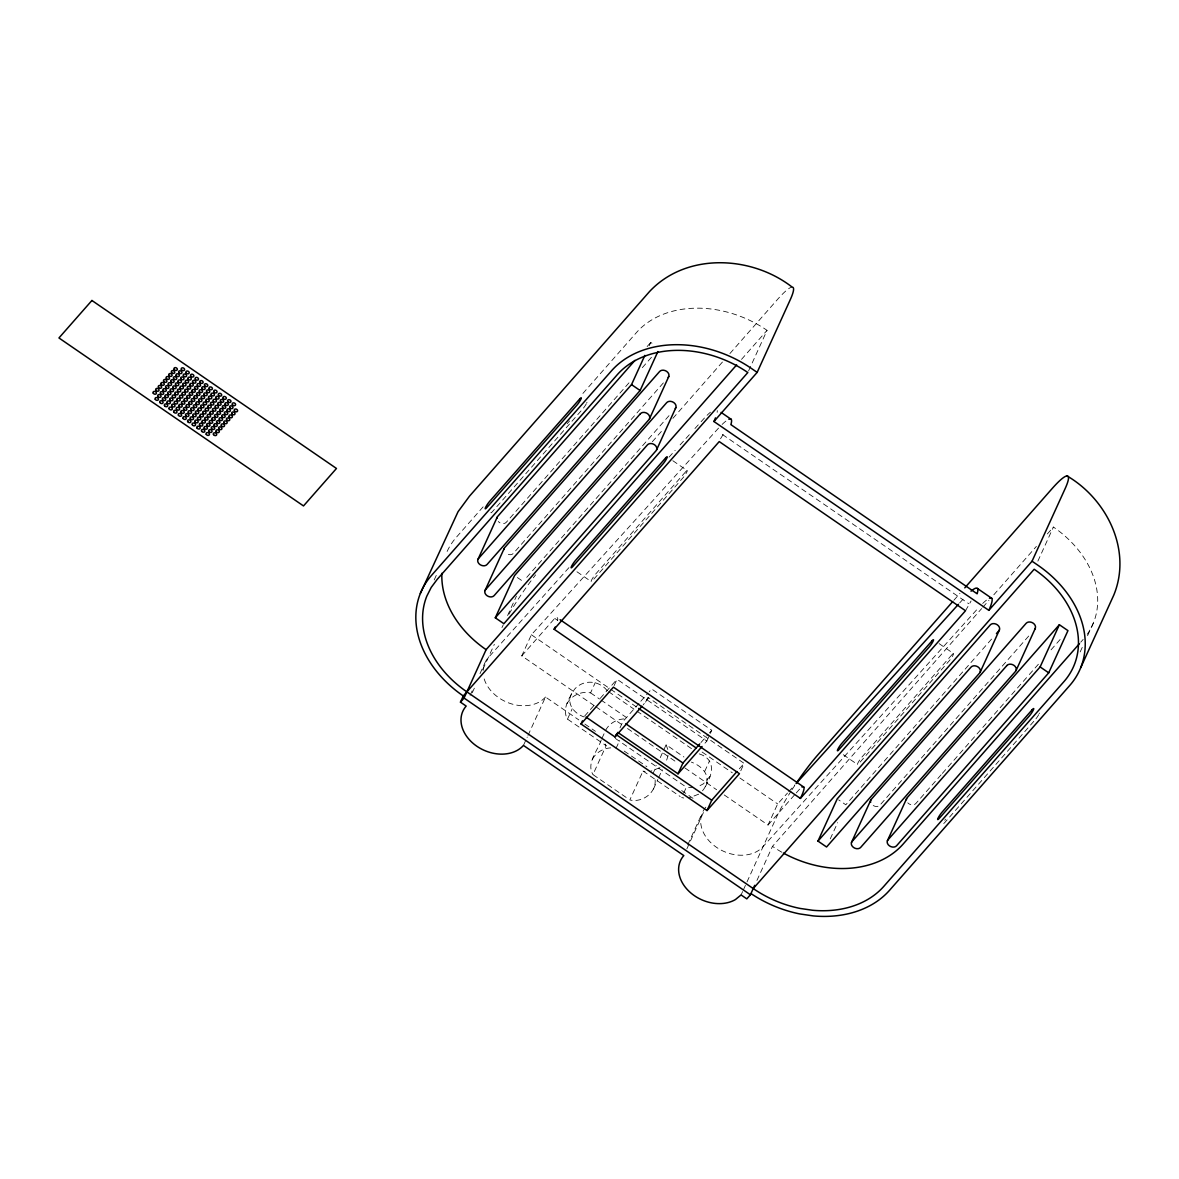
<?xml version="1.0" encoding="UTF-8"?>
<svg xmlns="http://www.w3.org/2000/svg" width="1179" height="1179" viewBox="0 0 1179 1179"><rect width="100%" height="100%" fill="white"/><g stroke="black" fill="none" stroke-linecap="round" stroke-linejoin="round"><path stroke-width="0.75" stroke-dasharray="5 3.75" d="M655.126 779.85C656.364 792.951 641.98 802.987 629.837 799.951L643.027 771.007L645.09 771.479M607.185 690.717C598.991 680.047 583.207 679.237 574.468 689.302C569.369 697.85 561.617 709.168 567.497 719.131L606.139 745.673L592.949 774.603L628.363 798.935M571.712 693.399C565.964 703.804 574.188 713.516 584.091 716.965M601.246 739.926C597.9 750.728 586.022 762.842 592.949 774.603M666.621 760.16L668.139 755.606M702.492 790.8C712.543 778.759 704.806 767.102 691.38 762.12M705.263 786.702C712.661 774.706 716.39 759.35 699.059 753.823M434.196 579.95L437.158 573.451M470.097 695.359L472.381 690.349M479.986 673.666L484.554 663.644M472.263 692.736L475.314 686.06M482.918 669.363L494.34 644.294M507.589 615.571L516.461 596.102M649.29 345.653L650.764 342.411L653.623 344.371M594.275 705.676L521.752 655.863L531.375 634.759L719.131 427.461M523.447 745.423L527.249 737.081M528.015 735.416L545.509 697.025L578.786 719.883M567.497 719.131L572.213 708.8M566.996 703.745C571.329 695.448 581.498 690.791 590.591 692.884L595.292 682.553M748.562 370.913L767.057 330.341A98.329 74.984 24.5 0 0 636.439 332.581L581.689 394.818M720.531 438.75L724.805 431.853M614.156 685.574L617.03 679.266L706.855 741.046L703.259 745.128M601.968 738.319L604.179 733.5M620.007 727.87L622.807 721.71L639.622 702.61M616.042 748.356L619.697 740.324M645.606 702.168L648.126 696.656M740.78 770.757L744.141 763.373L648.524 697.688L643.203 704.895M652.93 773.704L656.6 765.657M660.255 757.625L666.12 744.774L683.953 757.021M653.431 789.09L657.823 779.452M658.56 777.845L662.23 769.799M706.855 741.046L709.655 734.885M710.362 733.353L711.762 730.273L651.633 688.963L649.231 691.69M683.687 793.128L686.37 787.218L693.665 787.587M704.762 771.317L709.463 760.971M687.74 844.857L702.183 813.142M686.856 848.909L704.349 810.518M724.215 794.941L768.03 825.035L777.639 803.931L787.484 793.069M741.075 894.935L742.608 891.589M743.359 889.924L776.873 816.399A52.672 7.663 -55.5 0 1 791.05 791.183M756.933 880.448L772.466 846.36L981.65 608.6M830.267 838.873L837.665 822.647M965.513 610.737L971.069 601.025M1037.874 561.13L1053.407 527.042A98.329 74.984 24.5 0 1 1087.259 634.228M1080.17 651.943L1083.133 645.444M1087.569 635.717L1093.478 622.733M605.638 730.273C609.676 722.535 618.577 718.217 627.169 718.969M592.447 759.217C596.486 751.465 605.402 747.147 613.979 747.899M709.964 776.371L703.377 783.858L698.764 786.275M483.125 506.837L456.361 537.27A98.329 74.984 24.5 0 0 446.03 553.983M567.158 423.703L569.59 420.932M647.124 346.552L650.764 342.411M628.982 382.836L506.277 522.297A5.261 4.023 24.5 0 1 498.26 521.56M642.349 367.642L652.061 356.603M663.379 382.895L513.351 553.423A5.261 4.023 24.5 0 1 505.334 552.686M526.748 577.371L612.49 479.912M613.699 478.527L669.259 415.391M652.282 441.771L663.202 429.362M672.9 418.339L722.639 361.806M729.919 353.538L777.226 299.761A52.672 7.663 -55.5 0 1 792.185 287.131M741.517 359.374L767.057 330.341M521.752 655.863L554.734 618.385A37.286 5.423 -55.5 0 1 557.623 620.375M584.622 716.11L594.231 705.189M600.229 698.366L617.03 679.266M640.816 701.24L648.023 693.06M646.726 699.736L648.524 697.688M700.96 742.549L708.166 734.37M709.36 732.999L711.762 730.273M739.336 768.826L744.141 763.373M953.87 600.273L959.942 593.376M768.03 825.035L795.103 794.248M796.282 792.907L800.998 787.557M982.873 607.214L988.945 600.303M993.823 594.776L1036.385 546.393M1047.335 533.954L1053.407 527.042M991.583 639.092L845.8 804.785L838.637 799.878M1028.707 636.056L879.888 805.213A5.261 4.023 24.5 0 1 871.87 804.461M941.137 774.765L915.774 803.592A5.261 4.023 24.5 0 1 907.756 802.84M942.345 773.395L1028.088 675.921M1029.296 674.55L1038.964 663.571M1051.034 649.85L1060.702 638.856M1080.73 642.201L1083.162 639.431M1033.821 721.312L944.998 822.279A5.261 0.766 -55.5 0 1 944.158 821.336M568.941 567.644L488.239 657.676A35.119 26.778 24.5 0 0 483.066 670.556M668.994 457.172L675.169 450.363M680.106 444.896L689.995 433.99M694.932 428.537L699.869 423.084M701.107 421.714L704.806 417.617A50.638 7.369 -55.5 0 1 710.451 412.193M788.707 791.713L794.852 784.919M959.662 602.941L962.123 600.229A50.623 7.369 -55.5 0 1 965.395 596.633M660.034 767.647L650.322 771.375M698.675 794.189L688.963 797.918M681.668 797.549L683.732 798.006M722.447 434.52L968.725 603.692M672.811 460.709L687.136 470.539M939.132 643.631L953.443 653.475M576.944 571.771L591.268 581.615M843.265 754.707L857.575 764.552M517.389 577.548L523.122 581.483M554.734 618.385L557.755 620.463M531.375 634.759L637.132 707.415M702.094 752.04L732.321 772.805M739.867 777.993L777.639 803.931M608.673 691.734L633.934 709.095M636.881 711.114L691.631 748.724M590.591 692.884L599.507 699.014M600.995 700.031L627.744 718.409M595.793 706.722L621.466 724.363M627.508 728.519L677.365 762.769M684.925 767.956L716.655 789.753M615.276 738.378L684.896 786.201M584.843 724.039L595.439 731.319M624.177 751.067L646.873 766.645M681.668 790.549L693.768 798.861M643.027 771.007L680.18 796.532M666.12 744.774L668.316 750.92M605.122 744.023L606.139 745.673M705.867 807.173A35.119 26.778 24.5 0 0 716.493 847.318A35.119 26.778 24.5 0 0 763.137 846.522L976.448 610.059A50.638 7.369 -55.5 0 1 978.658 607.598M944.777 820.289A5.261 0.766 -55.5 0 1 945.499 819.154M1039.421 713.059A5.261 0.766 -55.5 0 1 1039.156 713.752M1038.699 714.666A5.261 0.766 -55.5 0 1 1035.044 719.927M781.765 852.181A98.329 74.984 24.5 0 1 772.466 846.36M501.959 627.567A52.672 7.663 -55.5 0 1 503.3 624.752M508.989 614.126A52.672 7.663 -55.5 0 1 535.634 574.866M586.98 402.29A5.276 0.766 -55.5 0 1 586.7 402.982M586.243 403.896A5.276 0.766 -55.5 0 1 582.588 409.157L492.542 511.509A5.261 0.766 -55.5 0 1 491.245 511.465M545.509 697.025A35.119 26.778 24.5 0 1 511.2 703.789A35.119 26.778 24.5 0 1 483.891 677.91M982.696 603.442A50.638 7.369 -55.5 0 1 987.604 599.3M717.245 410.557A50.638 7.369 -55.5 0 1 717.141 412.355M722.123 424.425A50.638 7.369 -55.5 0 1 727.016 420.284M791.964 789.753A52.672 7.663 -55.5 0 1 794.764 785.494M685.633 471.806L595.587 574.144A5.261 0.766 -55.5 0 0 591.475 580.319A5.261 0.766 -55.5 0 0 592.757 580.348L682.803 478.011A5.276 0.766 -55.5 0 0 686.93 471.836A5.276 0.766 -55.5 0 0 685.633 471.806M951.954 654.743L861.908 757.08A5.261 0.766 -55.5 0 0 857.796 763.255A5.261 0.766 -55.5 0 0 859.078 763.285L949.124 660.933A5.261 0.766 -55.5 0 0 953.236 654.772A5.261 0.766 -55.5 0 0 951.954 654.743"/><path stroke-width="1.5" d="M420.343 593.435L458.041 511.73L469.507 496.153L649.541 291.537C686.37 252.247 751.554 255.504 792.185 287.131A52.672 7.663 -55.5 0 1 790.107 300.055L757.154 372.387L713.929 421.507L988.827 610.339L1032.052 561.219L1065.02 488.887A52.672 7.663 -55.5 0 0 1052.125 488.592L964.79 587.864M477.908 559.494L497.14 517.301M484.967 590.62L504.199 548.427M495.298 617.796L647.477 444.822A5.261 4.023 24.5 0 1 654.463 444.704A5.261 4.023 24.5 0 1 656.069 450.717L503.89 623.691L495.298 617.796L514.53 575.588L666.71 402.628A5.261 4.023 24.5 0 1 673.695 402.496A5.261 4.023 24.5 0 1 675.302 408.523M754.722 885.326L750.404 894.773L746.808 898.87L741.075 894.935L735.445 899.548A35.119 26.778 24.5 0 1 690.85 892.975A35.119 26.778 24.5 0 1 683.805 855.586L523.447 745.423A35.119 26.778 24.5 0 1 476.802 746.219A35.119 26.778 24.5 0 1 466.177 706.088L460.458 702.153L463.273 695.949L747.825 372.535A98.329 74.984 24.5 0 0 617.207 374.775L437.129 579.464L431.219 587.422L426.798 596.176A98.329 74.984 24.5 0 0 466.884 691.867L753.234 888.568A98.329 74.984 24.5 0 0 800.084 908.434L812.464 910.247A98.329 74.984 24.5 0 0 883.837 886.328L1063.93 681.639A98.329 74.984 24.5 0 0 1034.175 569.251L753.234 888.568M460.458 702.153L464.054 698.056L486.116 649.658L736.654 364.9M657.882 351.563L640.123 390.514L487.045 564.505A5.261 4.023 24.5 0 1 480.045 564.623A5.261 4.023 24.5 0 1 478.453 558.595L631.531 384.619L644.839 355.395M649.541 418.707L668.773 376.499M656.615 449.833L675.847 407.625M581.026 723.994L613.434 687.151L739.439 773.704L707.017 810.548L581.026 723.994L582.455 720.841M586.066 717.097L614.996 736.963L617.899 732.483L678.043 773.792L702.05 746.499M616.794 734.915L617.899 732.483M678.043 773.792L682.95 763.019L699.751 743.92M707.017 810.548L711.733 800.217L736.949 771.552M817.975 841.084L971.054 667.108A5.261 4.023 24.5 0 1 978.054 666.975A5.261 4.023 24.5 0 1 979.646 673.003L826.567 846.994L817.975 841.084L837.208 798.89L990.286 624.899A5.261 4.023 24.5 0 1 997.287 624.782A5.261 4.023 24.5 0 1 998.878 630.794L996.447 633.565M851.503 842.41L870.736 800.202M887.389 840.789L906.622 798.581M980.206 672.104L999.438 629.91M1016.092 670.483L1035.324 628.289M1040.129 666.931L1059.361 624.723L1067.953 630.632L1048.72 672.826L896.541 845.8A5.261 4.023 24.5 0 1 889.541 845.918A5.261 4.023 24.5 0 1 887.949 839.89L1040.129 666.931L1048.72 672.826M1080.716 667.668L1113.683 595.336C1132.297 550.534 1107.096 499.38 1067.098 475.962M634.965 360.361L497.685 516.402A5.261 4.023 24.5 0 0 496.904 518.333M554.115 629.247L719.234 441.58L965.513 610.737L800.379 798.419L554.115 629.247A37.286 5.423 -55.5 0 0 555.176 627.066M614.996 736.963L642.01 706.265M952.661 601.658L818.005 754.693A52.672 7.663 -55.5 0 0 796.68 782.65M1059.361 624.723L907.182 797.697A5.261 4.023 24.5 0 0 906.4 799.627M1079.522 643.587L903.07 844.135A98.329 74.984 24.5 0 1 783.372 853.065M796.09 783.563L958.439 604.296M757.154 372.387L751.421 368.452A105.344 80.349 24.5 0 0 611.488 370.84L431.396 575.544A105.344 80.349 24.5 0 0 463.273 695.949M1032.052 561.219L1037.785 565.154A105.344 80.349 24.5 0 1 1069.662 685.574L889.57 890.263A105.344 80.349 24.5 0 1 813.097 915.891L799.834 913.946A105.344 80.349 24.5 0 1 751.038 893.623M721.121 412.414L731.142 419.297M977.42 588.468L991.731 598.298M631.531 384.619L640.123 390.514M560.099 619.697L803.769 787.071M638.635 708.446L696.052 747.884M625.813 723.788L682.95 763.019M616.101 734.532L711.733 800.217M464.054 698.056L750.404 894.773M486.116 649.658A98.329 74.984 24.5 0 1 441.889 573.303M870.647 802.354A5.261 4.023 24.5 0 1 871.296 799.318L1026.172 623.278A5.261 4.023 24.5 0 1 1033.172 623.16A5.261 4.023 24.5 0 1 1034.764 629.173M971.024 591.195A50.623 7.369 -55.5 0 1 977.14 593.803L730.877 424.632A50.638 7.369 -55.5 0 0 728.858 419.252M989.446 598.254A50.638 7.369 -55.5 0 1 988.827 610.339M801.956 787.027A37.286 5.423 -55.5 0 1 800.379 798.419M715.476 417.867A50.638 7.369 -55.5 0 1 713.929 421.507M668.228 377.398A5.261 4.023 24.5 0 0 666.636 371.37A5.261 4.023 24.5 0 0 659.636 371.488L504.759 547.528A5.261 4.023 24.5 0 0 503.978 549.458M91.918 300.483L58.95 337.96L303.504 505.938L336.472 468.461L91.918 300.483M579.685 399.018L489.639 501.37A5.261 0.766 -55.5 0 0 485.527 507.545A5.261 0.766 -55.5 0 0 486.809 507.574L576.855 405.222A5.276 0.766 -55.5 0 0 580.967 399.047A5.276 0.766 -55.5 0 0 579.685 399.018M640.403 413.696L485.527 589.736A5.261 4.023 24.5 0 0 487.119 595.749A5.261 4.023 24.5 0 0 494.119 595.631L648.995 419.591A5.261 4.023 24.5 0 0 647.404 413.578A5.261 4.023 24.5 0 0 640.403 413.696M665.59 458.027L575.544 560.379A5.261 0.766 -55.5 0 0 571.432 566.554A5.261 0.766 -55.5 0 0 572.714 566.583L662.76 464.231A5.276 0.766 -55.5 0 0 666.887 458.056A5.276 0.766 -55.5 0 0 665.59 458.027M931.911 640.963L841.865 743.315A5.261 0.766 -55.5 0 0 837.738 749.49A5.261 0.766 -55.5 0 0 839.035 749.52L929.081 647.168A5.261 0.766 -55.5 0 0 933.193 640.993A5.261 0.766 -55.5 0 0 931.911 640.963M1006.94 665.472L852.063 841.511A5.261 4.023 24.5 0 0 853.655 847.539A5.261 4.023 24.5 0 0 860.655 847.421L1015.532 671.382A5.261 4.023 24.5 0 0 1013.94 665.354A5.261 4.023 24.5 0 0 1006.94 665.472M1032.141 709.787L942.095 812.139A5.261 0.766 -55.5 0 0 937.983 818.314A5.261 0.766 -55.5 0 0 939.265 818.344L1029.311 715.992A5.261 0.766 -55.5 0 0 1033.423 709.817A5.261 0.766 -55.5 0 0 1032.141 709.787M155.26 399.313A1.754 1.341 24.5 0 0 158.178 399.961A1.754 1.341 24.5 0 0 156.866 397.588A1.754 1.341 24.5 0 0 155.26 399.313M159.887 402.496A1.754 1.341 24.5 0 0 162.82 403.144A1.754 1.341 24.5 0 0 161.508 400.772A1.754 1.341 24.5 0 0 159.887 402.496M164.529 405.679A1.754 1.341 24.5 0 0 167.447 406.328A1.754 1.341 24.5 0 0 166.151 403.955A1.754 1.341 24.5 0 0 164.529 405.679M169.157 408.862A1.754 1.341 24.5 0 0 172.09 409.511A1.754 1.341 24.5 0 0 170.778 407.138A1.754 1.341 24.5 0 0 169.157 408.862M173.799 412.046A1.754 1.341 24.5 0 0 176.717 412.694A1.754 1.341 24.5 0 0 175.42 410.321A1.754 1.341 24.5 0 0 173.799 412.046M178.427 415.229A1.754 1.341 24.5 0 0 181.36 415.878A1.754 1.341 24.5 0 0 180.048 413.505A1.754 1.341 24.5 0 0 178.427 415.229M183.069 418.427A1.754 1.341 24.5 0 0 185.987 419.061A1.754 1.341 24.5 0 0 184.69 416.688A1.754 1.341 24.5 0 0 183.069 418.427M187.712 421.61A1.754 1.341 24.5 0 0 190.63 422.244A1.754 1.341 24.5 0 0 189.318 419.871A1.754 1.341 24.5 0 0 187.712 421.61M192.339 424.794A1.754 1.341 24.5 0 0 195.272 425.427A1.754 1.341 24.5 0 0 193.96 423.055A1.754 1.341 24.5 0 0 192.339 424.794M196.981 427.977A1.754 1.341 24.5 0 0 199.899 428.625A1.754 1.341 24.5 0 0 198.588 426.238A1.754 1.341 24.5 0 0 196.981 427.977M201.609 431.16A1.754 1.341 24.5 0 0 204.542 431.809A1.754 1.341 24.5 0 0 203.23 429.421A1.754 1.341 24.5 0 0 201.609 431.16M206.251 434.344A1.754 1.341 24.5 0 0 209.169 434.992A1.754 1.341 24.5 0 0 207.872 432.605A1.754 1.341 24.5 0 0 206.251 434.344M190.32 418.633A1.754 1.341 24.5 0 0 193.238 419.282A1.754 1.341 24.5 0 0 191.941 416.909A1.754 1.341 24.5 0 0 190.32 418.633M194.962 421.817A1.754 1.341 24.5 0 0 197.88 422.465A1.754 1.341 24.5 0 0 196.569 420.092A1.754 1.341 24.5 0 0 194.962 421.817M199.59 425A1.754 1.341 24.5 0 0 202.508 425.648A1.754 1.341 24.5 0 0 201.211 423.276A1.754 1.341 24.5 0 0 199.59 425M185.678 415.45A1.754 1.341 24.5 0 0 188.611 416.099A1.754 1.341 24.5 0 0 187.299 413.711A1.754 1.341 24.5 0 0 185.678 415.45M167.138 402.717A1.754 1.341 24.5 0 0 170.071 403.351A1.754 1.341 24.5 0 0 168.759 400.978A1.754 1.341 24.5 0 0 167.138 402.717M176.408 409.084A1.754 1.341 24.5 0 0 179.341 409.732A1.754 1.341 24.5 0 0 178.029 407.344A1.754 1.341 24.5 0 0 176.408 409.084M171.78 405.9A1.754 1.341 24.5 0 0 174.698 406.534A1.754 1.341 24.5 0 0 173.387 404.161A1.754 1.341 24.5 0 0 171.78 405.9M181.05 412.267A1.754 1.341 24.5 0 0 183.968 412.915A1.754 1.341 24.5 0 0 182.671 410.528A1.754 1.341 24.5 0 0 181.05 412.267M162.51 399.534A1.754 1.341 24.5 0 0 165.428 400.167A1.754 1.341 24.5 0 0 164.117 397.795A1.754 1.341 24.5 0 0 162.51 399.534M157.868 396.336A1.754 1.341 24.5 0 0 160.786 396.984A1.754 1.341 24.5 0 0 159.489 394.611A1.754 1.341 24.5 0 0 157.868 396.336M153.226 393.152A1.754 1.341 24.5 0 0 156.159 393.801A1.754 1.341 24.5 0 0 154.847 391.428A1.754 1.341 24.5 0 0 153.226 393.152M213.502 434.55A1.754 1.341 24.5 0 0 216.42 435.198A1.754 1.341 24.5 0 0 215.123 432.826A1.754 1.341 24.5 0 0 213.502 434.55M208.86 431.367A1.754 1.341 24.5 0 0 211.793 432.015A1.754 1.341 24.5 0 0 210.481 429.642A1.754 1.341 24.5 0 0 208.86 431.367M204.232 428.183A1.754 1.341 24.5 0 0 207.15 428.832A1.754 1.341 24.5 0 0 205.839 426.459A1.754 1.341 24.5 0 0 204.232 428.183M192.929 415.656A1.754 1.341 24.5 0 0 195.861 416.305A1.754 1.341 24.5 0 0 194.55 413.932A1.754 1.341 24.5 0 0 192.929 415.656M197.571 418.854A1.754 1.341 24.5 0 0 200.489 419.488A1.754 1.341 24.5 0 0 199.192 417.115A1.754 1.341 24.5 0 0 197.571 418.854M202.198 422.038A1.754 1.341 24.5 0 0 205.131 422.671A1.754 1.341 24.5 0 0 203.82 420.299A1.754 1.341 24.5 0 0 202.198 422.038M188.301 412.473A1.754 1.341 24.5 0 0 191.219 413.122A1.754 1.341 24.5 0 0 189.922 410.749A1.754 1.341 24.5 0 0 188.301 412.473M174.389 402.923A1.754 1.341 24.5 0 0 177.307 403.572A1.754 1.341 24.5 0 0 176.01 401.199A1.754 1.341 24.5 0 0 174.389 402.923M169.761 399.74A1.754 1.341 24.5 0 0 172.679 400.388A1.754 1.341 24.5 0 0 171.368 398.016A1.754 1.341 24.5 0 0 169.761 399.74M179.031 406.107A1.754 1.341 24.5 0 0 181.949 406.755A1.754 1.341 24.5 0 0 180.638 404.382A1.754 1.341 24.5 0 0 179.031 406.107M183.659 409.29A1.754 1.341 24.5 0 0 186.591 409.938A1.754 1.341 24.5 0 0 185.28 407.566A1.754 1.341 24.5 0 0 183.659 409.29M165.119 396.557A1.754 1.341 24.5 0 0 168.037 397.205A1.754 1.341 24.5 0 0 166.74 394.818A1.754 1.341 24.5 0 0 165.119 396.557M160.477 393.373A1.754 1.341 24.5 0 0 163.409 394.022A1.754 1.341 24.5 0 0 162.098 391.634A1.754 1.341 24.5 0 0 160.477 393.373M155.849 390.19A1.754 1.341 24.5 0 0 158.767 390.838A1.754 1.341 24.5 0 0 157.47 388.451A1.754 1.341 24.5 0 0 155.849 390.19M216.111 431.588A1.754 1.341 24.5 0 0 219.043 432.236A1.754 1.341 24.5 0 0 217.732 429.849A1.754 1.341 24.5 0 0 216.111 431.588M211.483 428.404A1.754 1.341 24.5 0 0 214.401 429.053A1.754 1.341 24.5 0 0 213.09 426.665A1.754 1.341 24.5 0 0 211.483 428.404M206.841 425.221A1.754 1.341 24.5 0 0 209.759 425.855A1.754 1.341 24.5 0 0 208.462 423.482A1.754 1.341 24.5 0 0 206.841 425.221M186.282 406.328A1.754 1.341 24.5 0 0 189.2 406.961A1.754 1.341 24.5 0 0 187.888 404.589A1.754 1.341 24.5 0 0 186.282 406.328M167.727 393.58A1.754 1.341 24.5 0 0 170.66 394.228A1.754 1.341 24.5 0 0 169.349 391.855A1.754 1.341 24.5 0 0 167.727 393.58M163.1 390.396A1.754 1.341 24.5 0 0 166.018 391.045A1.754 1.341 24.5 0 0 164.721 388.672A1.754 1.341 24.5 0 0 163.1 390.396M181.64 403.144A1.754 1.341 24.5 0 0 184.558 403.778A1.754 1.341 24.5 0 0 183.261 401.405A1.754 1.341 24.5 0 0 181.64 403.144M195.552 412.694A1.754 1.341 24.5 0 0 198.47 413.343A1.754 1.341 24.5 0 0 197.158 410.955A1.754 1.341 24.5 0 0 195.552 412.694M200.179 415.878A1.754 1.341 24.5 0 0 203.112 416.526A1.754 1.341 24.5 0 0 201.801 414.138A1.754 1.341 24.5 0 0 200.179 415.878M204.822 419.061A1.754 1.341 24.5 0 0 207.74 419.709A1.754 1.341 24.5 0 0 206.443 417.322A1.754 1.341 24.5 0 0 204.822 419.061M190.91 409.511A1.754 1.341 24.5 0 0 193.842 410.159A1.754 1.341 24.5 0 0 192.531 407.772A1.754 1.341 24.5 0 0 190.91 409.511M176.997 399.961A1.754 1.341 24.5 0 0 179.93 400.595A1.754 1.341 24.5 0 0 178.618 398.222A1.754 1.341 24.5 0 0 176.997 399.961M172.37 396.763A1.754 1.341 24.5 0 0 175.288 397.411A1.754 1.341 24.5 0 0 173.991 395.039A1.754 1.341 24.5 0 0 172.37 396.763M158.458 387.213A1.754 1.341 24.5 0 0 161.39 387.862A1.754 1.341 24.5 0 0 160.079 385.489A1.754 1.341 24.5 0 0 158.458 387.213M218.734 428.611A1.754 1.341 24.5 0 0 221.652 429.259A1.754 1.341 24.5 0 0 220.34 426.886A1.754 1.341 24.5 0 0 218.734 428.611M209.449 422.244A1.754 1.341 24.5 0 0 212.382 422.893A1.754 1.341 24.5 0 0 211.07 420.52A1.754 1.341 24.5 0 0 209.449 422.244M214.092 425.427A1.754 1.341 24.5 0 0 217.01 426.076A1.754 1.341 24.5 0 0 215.713 423.703A1.754 1.341 24.5 0 0 214.092 425.427M202.803 412.901A1.754 1.341 24.5 0 0 205.721 413.549A1.754 1.341 24.5 0 0 204.409 411.176A1.754 1.341 24.5 0 0 202.803 412.901M198.16 409.717A1.754 1.341 24.5 0 0 201.078 410.366A1.754 1.341 24.5 0 0 199.782 407.993A1.754 1.341 24.5 0 0 198.16 409.717M193.533 406.534A1.754 1.341 24.5 0 0 196.451 407.182A1.754 1.341 24.5 0 0 195.139 404.81A1.754 1.341 24.5 0 0 193.533 406.534M207.43 416.084A1.754 1.341 24.5 0 0 210.363 416.732A1.754 1.341 24.5 0 0 209.051 414.36A1.754 1.341 24.5 0 0 207.43 416.084M174.978 393.801A1.754 1.341 24.5 0 0 177.911 394.449A1.754 1.341 24.5 0 0 176.599 392.062A1.754 1.341 24.5 0 0 174.978 393.801M179.621 396.984A1.754 1.341 24.5 0 0 182.539 397.632A1.754 1.341 24.5 0 0 181.242 395.245A1.754 1.341 24.5 0 0 179.621 396.984M184.248 400.167A1.754 1.341 24.5 0 0 187.181 400.816A1.754 1.341 24.5 0 0 185.869 398.428A1.754 1.341 24.5 0 0 184.248 400.167M188.891 403.351A1.754 1.341 24.5 0 0 191.809 403.999A1.754 1.341 24.5 0 0 190.512 401.626A1.754 1.341 24.5 0 0 188.891 403.351M170.351 390.617A1.754 1.341 24.5 0 0 173.269 391.266A1.754 1.341 24.5 0 0 171.957 388.878A1.754 1.341 24.5 0 0 170.351 390.617M165.708 387.434A1.754 1.341 24.5 0 0 168.641 388.068A1.754 1.341 24.5 0 0 167.33 385.695A1.754 1.341 24.5 0 0 165.708 387.434M161.081 384.251A1.754 1.341 24.5 0 0 163.999 384.885A1.754 1.341 24.5 0 0 162.687 382.512A1.754 1.341 24.5 0 0 161.081 384.251M221.343 425.648A1.754 1.341 24.5 0 0 224.261 426.282A1.754 1.341 24.5 0 0 222.964 423.909A1.754 1.341 24.5 0 0 221.343 425.648M216.7 422.465A1.754 1.341 24.5 0 0 219.633 423.099A1.754 1.341 24.5 0 0 218.321 420.726A1.754 1.341 24.5 0 0 216.7 422.465M212.073 419.267A1.754 1.341 24.5 0 0 214.991 419.916A1.754 1.341 24.5 0 0 213.694 417.543A1.754 1.341 24.5 0 0 212.073 419.267M219.323 419.488A1.754 1.341 24.5 0 0 222.242 420.137A1.754 1.341 24.5 0 0 220.93 417.749A1.754 1.341 24.5 0 0 219.323 419.488M214.681 416.305A1.754 1.341 24.5 0 0 217.614 416.953A1.754 1.341 24.5 0 0 216.302 414.566A1.754 1.341 24.5 0 0 214.681 416.305M210.054 413.122A1.754 1.341 24.5 0 0 212.972 413.77A1.754 1.341 24.5 0 0 211.66 411.383A1.754 1.341 24.5 0 0 210.054 413.122M223.951 422.671A1.754 1.341 24.5 0 0 226.884 423.32A1.754 1.341 24.5 0 0 225.572 420.932A1.754 1.341 24.5 0 0 223.951 422.671M163.689 381.274A1.754 1.341 24.5 0 0 166.607 381.922A1.754 1.341 24.5 0 0 165.311 379.535A1.754 1.341 24.5 0 0 163.689 381.274M168.332 384.457A1.754 1.341 24.5 0 0 171.25 385.106A1.754 1.341 24.5 0 0 169.938 382.733A1.754 1.341 24.5 0 0 168.332 384.457M200.769 406.755A1.754 1.341 24.5 0 0 203.702 407.389A1.754 1.341 24.5 0 0 202.39 405.016A1.754 1.341 24.5 0 0 200.769 406.755M205.411 409.938A1.754 1.341 24.5 0 0 208.329 410.572A1.754 1.341 24.5 0 0 207.032 408.199A1.754 1.341 24.5 0 0 205.411 409.938M196.141 403.572A1.754 1.341 24.5 0 0 199.059 404.205A1.754 1.341 24.5 0 0 197.763 401.833A1.754 1.341 24.5 0 0 196.141 403.572M177.602 390.824A1.754 1.341 24.5 0 0 180.52 391.472A1.754 1.341 24.5 0 0 179.208 389.099A1.754 1.341 24.5 0 0 177.602 390.824M182.229 394.007A1.754 1.341 24.5 0 0 185.162 394.656A1.754 1.341 24.5 0 0 183.85 392.283A1.754 1.341 24.5 0 0 182.229 394.007M186.871 397.19A1.754 1.341 24.5 0 0 189.79 397.839A1.754 1.341 24.5 0 0 188.493 395.466A1.754 1.341 24.5 0 0 186.871 397.19M191.499 400.374A1.754 1.341 24.5 0 0 194.432 401.022A1.754 1.341 24.5 0 0 193.12 398.649A1.754 1.341 24.5 0 0 191.499 400.374M172.959 387.64A1.754 1.341 24.5 0 0 175.877 388.289A1.754 1.341 24.5 0 0 174.58 385.916A1.754 1.341 24.5 0 0 172.959 387.64M203.392 403.778A1.754 1.341 24.5 0 0 206.31 404.426A1.754 1.341 24.5 0 0 205.013 402.039A1.754 1.341 24.5 0 0 203.392 403.778M208.02 406.961A1.754 1.341 24.5 0 0 210.953 407.61A1.754 1.341 24.5 0 0 209.641 405.237A1.754 1.341 24.5 0 0 208.02 406.961M212.662 410.145A1.754 1.341 24.5 0 0 215.58 410.793A1.754 1.341 24.5 0 0 214.283 408.42A1.754 1.341 24.5 0 0 212.662 410.145M198.75 400.595A1.754 1.341 24.5 0 0 201.683 401.243A1.754 1.341 24.5 0 0 200.371 398.856A1.754 1.341 24.5 0 0 198.75 400.595M180.21 387.862A1.754 1.341 24.5 0 0 183.128 388.495A1.754 1.341 24.5 0 0 181.831 386.122A1.754 1.341 24.5 0 0 180.21 387.862M189.48 394.228A1.754 1.341 24.5 0 0 192.413 394.877A1.754 1.341 24.5 0 0 191.101 392.489A1.754 1.341 24.5 0 0 189.48 394.228M184.852 391.045A1.754 1.341 24.5 0 0 187.77 391.679A1.754 1.341 24.5 0 0 186.459 389.306A1.754 1.341 24.5 0 0 184.852 391.045M194.122 397.411A1.754 1.341 24.5 0 0 197.04 398.06A1.754 1.341 24.5 0 0 195.729 395.672A1.754 1.341 24.5 0 0 194.122 397.411M175.568 384.678A1.754 1.341 24.5 0 0 178.501 385.312A1.754 1.341 24.5 0 0 177.189 382.939A1.754 1.341 24.5 0 0 175.568 384.678M226.574 419.695A1.754 1.341 24.5 0 0 229.492 420.343A1.754 1.341 24.5 0 0 228.181 417.97A1.754 1.341 24.5 0 0 226.574 419.695M166.298 378.297A1.754 1.341 24.5 0 0 169.231 378.945A1.754 1.341 24.5 0 0 167.919 376.573A1.754 1.341 24.5 0 0 166.298 378.297M170.94 381.48A1.754 1.341 24.5 0 0 173.858 382.129A1.754 1.341 24.5 0 0 172.561 379.756A1.754 1.341 24.5 0 0 170.94 381.48M221.932 416.511A1.754 1.341 24.5 0 0 224.85 417.16A1.754 1.341 24.5 0 0 223.553 414.787A1.754 1.341 24.5 0 0 221.932 416.511M217.304 413.328A1.754 1.341 24.5 0 0 220.222 413.976A1.754 1.341 24.5 0 0 218.911 411.604A1.754 1.341 24.5 0 0 217.304 413.328M206.001 400.801A1.754 1.341 24.5 0 0 208.934 401.449A1.754 1.341 24.5 0 0 207.622 399.077A1.754 1.341 24.5 0 0 206.001 400.801M210.643 403.984A1.754 1.341 24.5 0 0 213.561 404.633A1.754 1.341 24.5 0 0 212.264 402.26A1.754 1.341 24.5 0 0 210.643 403.984M215.271 407.182A1.754 1.341 24.5 0 0 218.203 407.816A1.754 1.341 24.5 0 0 216.892 405.443A1.754 1.341 24.5 0 0 215.271 407.182M201.373 397.618A1.754 1.341 24.5 0 0 204.291 398.266A1.754 1.341 24.5 0 0 202.98 395.893A1.754 1.341 24.5 0 0 201.373 397.618M192.103 391.251A1.754 1.341 24.5 0 0 195.021 391.9A1.754 1.341 24.5 0 0 193.71 389.527A1.754 1.341 24.5 0 0 192.103 391.251M182.819 384.885A1.754 1.341 24.5 0 0 185.751 385.533A1.754 1.341 24.5 0 0 184.44 383.146A1.754 1.341 24.5 0 0 182.819 384.885M187.461 388.068A1.754 1.341 24.5 0 0 190.379 388.716A1.754 1.341 24.5 0 0 189.082 386.344A1.754 1.341 24.5 0 0 187.461 388.068M196.731 394.434A1.754 1.341 24.5 0 0 199.649 395.083A1.754 1.341 24.5 0 0 198.352 392.71A1.754 1.341 24.5 0 0 196.731 394.434M173.549 378.518A1.754 1.341 24.5 0 0 176.482 379.166A1.754 1.341 24.5 0 0 175.17 376.779A1.754 1.341 24.5 0 0 173.549 378.518M178.191 381.701A1.754 1.341 24.5 0 0 181.109 382.35A1.754 1.341 24.5 0 0 179.812 379.962A1.754 1.341 24.5 0 0 178.191 381.701M168.921 375.335A1.754 1.341 24.5 0 0 171.839 375.983A1.754 1.341 24.5 0 0 170.528 373.596A1.754 1.341 24.5 0 0 168.921 375.335M229.183 416.732A1.754 1.341 24.5 0 0 232.101 417.381A1.754 1.341 24.5 0 0 230.804 414.993A1.754 1.341 24.5 0 0 229.183 416.732M219.913 410.366A1.754 1.341 24.5 0 0 222.831 410.999A1.754 1.341 24.5 0 0 221.534 408.627A1.754 1.341 24.5 0 0 219.913 410.366M224.541 413.549A1.754 1.341 24.5 0 0 227.473 414.183A1.754 1.341 24.5 0 0 226.162 411.81A1.754 1.341 24.5 0 0 224.541 413.549M208.624 397.839A1.754 1.341 24.5 0 0 211.542 398.487A1.754 1.341 24.5 0 0 210.23 396.1A1.754 1.341 24.5 0 0 208.624 397.839M213.252 401.022A1.754 1.341 24.5 0 0 216.184 401.671A1.754 1.341 24.5 0 0 214.873 399.283A1.754 1.341 24.5 0 0 213.252 401.022M203.982 394.656A1.754 1.341 24.5 0 0 206.9 395.289A1.754 1.341 24.5 0 0 205.603 392.916A1.754 1.341 24.5 0 0 203.982 394.656M217.894 404.205A1.754 1.341 24.5 0 0 220.812 404.854A1.754 1.341 24.5 0 0 219.5 402.466A1.754 1.341 24.5 0 0 217.894 404.205M190.07 385.091A1.754 1.341 24.5 0 0 193.002 385.739A1.754 1.341 24.5 0 0 191.691 383.367A1.754 1.341 24.5 0 0 190.07 385.091M194.712 388.289A1.754 1.341 24.5 0 0 197.63 388.923A1.754 1.341 24.5 0 0 196.333 386.55A1.754 1.341 24.5 0 0 194.712 388.289M185.442 381.908A1.754 1.341 24.5 0 0 188.36 382.556A1.754 1.341 24.5 0 0 187.063 380.183A1.754 1.341 24.5 0 0 185.442 381.908M199.339 391.472A1.754 1.341 24.5 0 0 202.272 392.106A1.754 1.341 24.5 0 0 200.961 389.733A1.754 1.341 24.5 0 0 199.339 391.472M180.8 378.724A1.754 1.341 24.5 0 0 183.732 379.373A1.754 1.341 24.5 0 0 182.421 377A1.754 1.341 24.5 0 0 180.8 378.724M171.53 372.358A1.754 1.341 24.5 0 0 174.448 373.006A1.754 1.341 24.5 0 0 173.151 370.633A1.754 1.341 24.5 0 0 171.53 372.358M231.791 413.755A1.754 1.341 24.5 0 0 234.724 414.404A1.754 1.341 24.5 0 0 233.413 412.031A1.754 1.341 24.5 0 0 231.791 413.755M176.172 375.541A1.754 1.341 24.5 0 0 179.09 376.189A1.754 1.341 24.5 0 0 177.778 373.817A1.754 1.341 24.5 0 0 176.172 375.541M227.164 410.572A1.754 1.341 24.5 0 0 230.082 411.22A1.754 1.341 24.5 0 0 228.785 408.848A1.754 1.341 24.5 0 0 227.164 410.572M222.522 407.389A1.754 1.341 24.5 0 0 225.454 408.037A1.754 1.341 24.5 0 0 224.143 405.664A1.754 1.341 24.5 0 0 222.522 407.389M225.145 404.412A1.754 1.341 24.5 0 0 228.063 405.06A1.754 1.341 24.5 0 0 226.751 402.687A1.754 1.341 24.5 0 0 225.145 404.412M220.502 401.228A1.754 1.341 24.5 0 0 223.42 401.877A1.754 1.341 24.5 0 0 222.124 399.504A1.754 1.341 24.5 0 0 220.502 401.228M211.233 394.862A1.754 1.341 24.5 0 0 214.151 395.51A1.754 1.341 24.5 0 0 212.854 393.138A1.754 1.341 24.5 0 0 211.233 394.862M215.875 398.045A1.754 1.341 24.5 0 0 218.793 398.694A1.754 1.341 24.5 0 0 217.481 396.321A1.754 1.341 24.5 0 0 215.875 398.045M206.59 391.679A1.754 1.341 24.5 0 0 209.523 392.327A1.754 1.341 24.5 0 0 208.211 389.954A1.754 1.341 24.5 0 0 206.59 391.679M188.05 378.945A1.754 1.341 24.5 0 0 190.983 379.594A1.754 1.341 24.5 0 0 189.672 377.206A1.754 1.341 24.5 0 0 188.05 378.945M197.32 385.312A1.754 1.341 24.5 0 0 200.253 385.96A1.754 1.341 24.5 0 0 198.942 383.573A1.754 1.341 24.5 0 0 197.32 385.312M192.693 382.129A1.754 1.341 24.5 0 0 195.611 382.777A1.754 1.341 24.5 0 0 194.299 380.39A1.754 1.341 24.5 0 0 192.693 382.129M201.963 388.495A1.754 1.341 24.5 0 0 204.881 389.144A1.754 1.341 24.5 0 0 203.584 386.771A1.754 1.341 24.5 0 0 201.963 388.495M178.781 372.579A1.754 1.341 24.5 0 0 181.699 373.212A1.754 1.341 24.5 0 0 180.402 370.84A1.754 1.341 24.5 0 0 178.781 372.579M183.423 375.762A1.754 1.341 24.5 0 0 186.341 376.396A1.754 1.341 24.5 0 0 185.029 374.023A1.754 1.341 24.5 0 0 183.423 375.762M174.138 369.395A1.754 1.341 24.5 0 0 177.071 370.029A1.754 1.341 24.5 0 0 175.759 367.656A1.754 1.341 24.5 0 0 174.138 369.395M234.415 410.793A1.754 1.341 24.5 0 0 237.333 411.427A1.754 1.341 24.5 0 0 236.036 409.054A1.754 1.341 24.5 0 0 234.415 410.793M229.772 407.61A1.754 1.341 24.5 0 0 232.705 408.243A1.754 1.341 24.5 0 0 231.393 405.871A1.754 1.341 24.5 0 0 229.772 407.61M218.483 395.083A1.754 1.341 24.5 0 0 221.401 395.717A1.754 1.341 24.5 0 0 220.105 393.344A1.754 1.341 24.5 0 0 218.483 395.083M209.214 388.716A1.754 1.341 24.5 0 0 212.132 389.35A1.754 1.341 24.5 0 0 210.835 386.977A1.754 1.341 24.5 0 0 209.214 388.716M213.841 391.9A1.754 1.341 24.5 0 0 216.774 392.533A1.754 1.341 24.5 0 0 215.462 390.161A1.754 1.341 24.5 0 0 213.841 391.9M223.111 398.266A1.754 1.341 24.5 0 0 226.044 398.915A1.754 1.341 24.5 0 0 224.732 396.527A1.754 1.341 24.5 0 0 223.111 398.266M190.674 375.968A1.754 1.341 24.5 0 0 193.592 376.617A1.754 1.341 24.5 0 0 192.28 374.244A1.754 1.341 24.5 0 0 190.674 375.968M199.944 382.335A1.754 1.341 24.5 0 0 202.862 382.983A1.754 1.341 24.5 0 0 201.55 380.611A1.754 1.341 24.5 0 0 199.944 382.335M195.301 379.152A1.754 1.341 24.5 0 0 198.219 379.8A1.754 1.341 24.5 0 0 196.922 377.427A1.754 1.341 24.5 0 0 195.301 379.152M204.571 385.518A1.754 1.341 24.5 0 0 207.504 386.167A1.754 1.341 24.5 0 0 206.192 383.794A1.754 1.341 24.5 0 0 204.571 385.518M186.031 372.785A1.754 1.341 24.5 0 0 188.949 373.434A1.754 1.341 24.5 0 0 187.653 371.061A1.754 1.341 24.5 0 0 186.031 372.785M181.389 369.602A1.754 1.341 24.5 0 0 184.322 370.25A1.754 1.341 24.5 0 0 183.01 367.863A1.754 1.341 24.5 0 0 181.389 369.602M232.396 404.633A1.754 1.341 24.5 0 0 235.314 405.281A1.754 1.341 24.5 0 0 234.002 402.894A1.754 1.341 24.5 0 0 232.396 404.633M227.753 401.449A1.754 1.341 24.5 0 0 230.671 402.098A1.754 1.341 24.5 0 0 229.374 399.71A1.754 1.341 24.5 0 0 227.753 401.449"/></g></svg>
